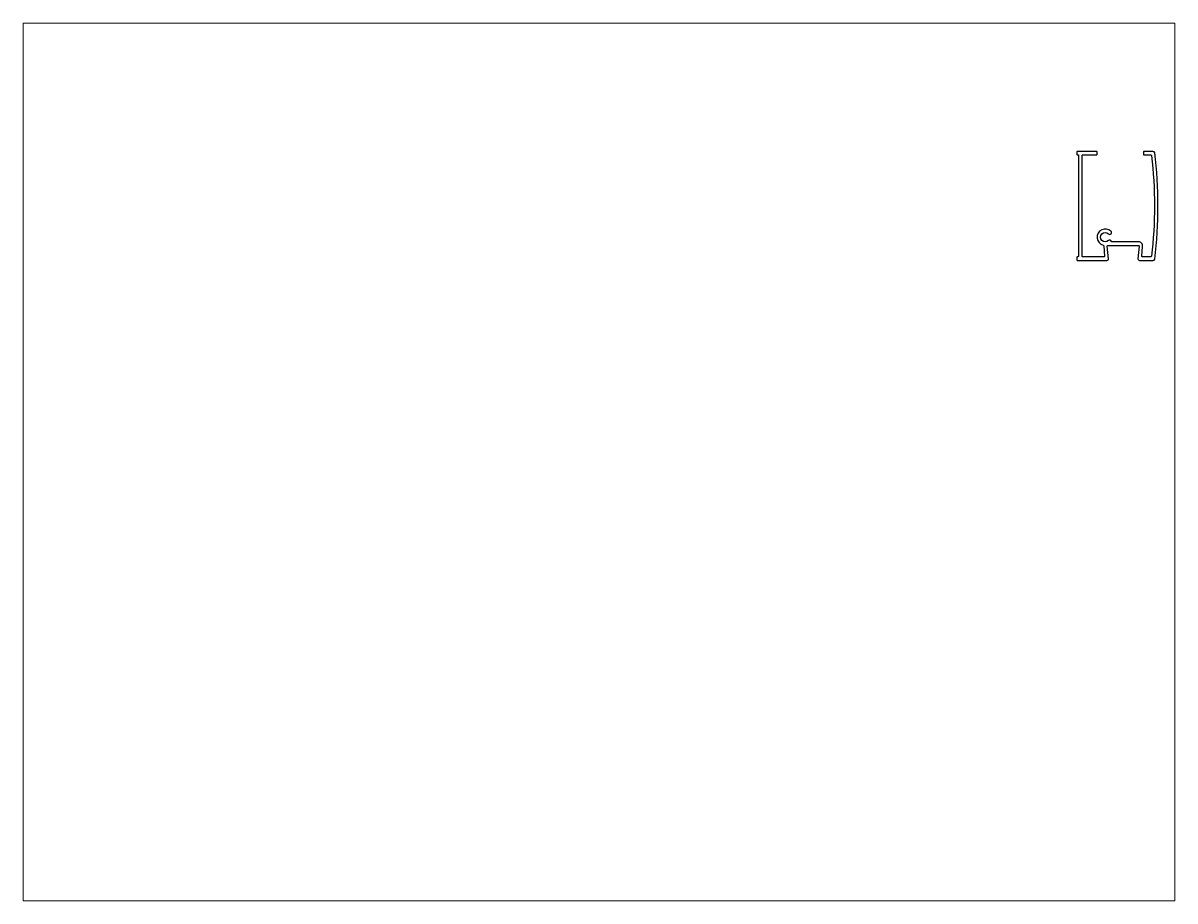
# Paper-space layout 'Layout1' of a CAD drawing. Extents: x 27 to 240, y 20 to 183.
# The model-space entities are those that its viewports show. They can reach past a viewport. Long polylines and large blocks are cut down to what shows.
import ezdxf

# ---------------------------------------------------------------- set-up
doc = ezdxf.new("R2010")
doc.units = 0
doc.header["$LTSCALE"] = 15
doc.layers.get('0').update_dxf_attribs({"linetype": 'CONTINUOUS'})

msp = doc.modelspace()

# ---------------------------------------------------------------- linework, layer by layer
at = {"linetype": 'CONTINUOUS', "flags": 128}
msp.add_lwpolyline([(352.25, 199.19), (352.25, 232.89, -0.414214), (352.45, 233.09), (357.1, 233.09, 0.414214), (357.3, 233.29), (357.3, 234.09, 0.414214), (357.1, 234.29), (350.75, 234.29, 0.414214), (350.55, 234.09), (350.55, 233.29, 0.414214), (350.75, 233.09), (351.05, 233.09), (351.05, 199.19, -0.414214), (350.85, 198.99), (350.75, 198.99, 0.414214), (350.55, 198.79), (350.55, 197.99, 0.414214), (350.75, 197.79), (360.6, 197.79, 0.440011), (361.1, 198.34), (360.73, 202.58, -0.440011), (360.93, 202.79), (371.16, 202.79, -0.440011), (371.36, 202.58), (370.99, 198.34, 0.440011), (371.49, 197.79), (376.1, 197.79, 0.378587), (376.6, 198.23, 0.061652), (376.6, 233.85, 0.378587), (376.1, 234.29), (373, 234.29, 0.414214), (372.8, 234.09), (372.8, 233.29, 0.414214), (373, 233.09), (375.31, 233.09, -0.380171), (375.51, 232.92, -0.058873), (375.51, 199.17, -0.380171), (375.31, 198.99), (372.47, 198.99, -0.440011), (372.27, 199.21), (372.56, 202.47, 0.440011), (371.16, 203.99), (362.31, 203.99, -0.341311), (362.11, 204.14, 0.572571), (361.12, 204.42, -2.344201), (361.12, 206.66, 1), (361.95, 207.53, 1.296186), (359.36, 202.88, -0.318202), (359.51, 202.7), (359.82, 199.21, -0.440011), (359.62, 198.99), (352.45, 198.99, -0.414214)], format="xyb", close=True, dxfattribs=at)

psp = doc.layouts.get("Layout1")

# ---------------------------------------------------------------- viewports
at = {"layer": '0', "color": 0, "linetype": 'BYBLOCK', "ltscale": 0.05}
psp.add_viewport(center=(133.35, 101.6), size=(213.36, 162.56), view_center_point=(190.51, 130.3), view_height=293.8955, dxfattribs=at)

doc.saveas('drawing.dxf')
